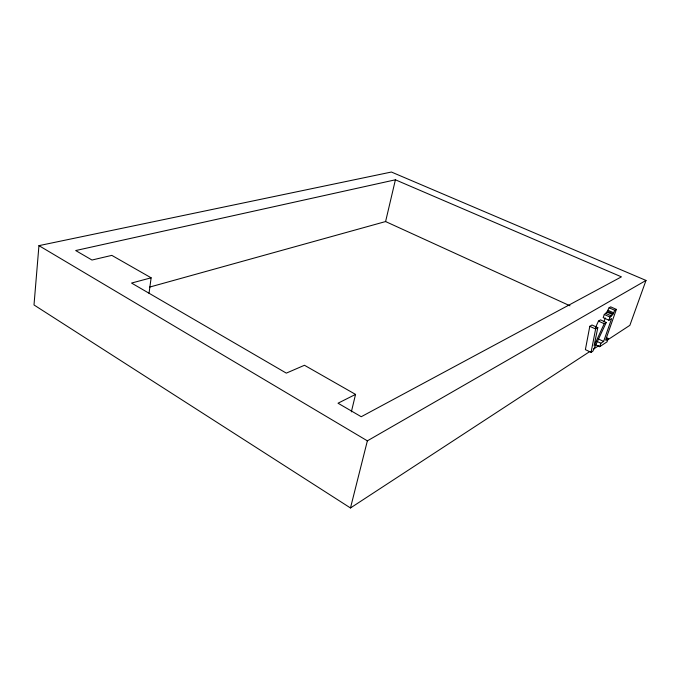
<?xml version="1.0" encoding="UTF-8"?>
<svg xmlns="http://www.w3.org/2000/svg" width="680" height="680" viewBox="0 0 680 680"><rect width="100%" height="100%" fill="white"/><g stroke="black" fill="none" stroke-linecap="round" stroke-linejoin="round"><path stroke-width="1.02" d="M606.807 340.416L629.867 325.337L646 280.432L391.416 172.031L38.947 245.642L34 304.963L350.48 507.969L589.951 351.433M149.022 293.352L151.13 277.805L111.818 255.374L91.978 260.032L75.684 250.546L395.411 179.8L621.427 276.853L361.233 416.721L338.019 403.214L355.546 394.4L304.47 365.271L286.314 373.125L131.546 283.058L151.13 277.805M606.254 322.473L604.222 323.723L594.073 345.822L597.805 327.675L592 324.998L589.798 326.324L585.387 349.639L591.073 352.342L592.866 351.169L606.254 322.473L600.525 319.855L598.476 321.087L595.399 327.794M591.073 352.342L595.62 329.018L597.805 327.675M149.523 287.122L385.594 221.552L395.411 179.8M351.348 411.868L355.546 394.4M350.48 507.969L367.37 440.844L646 280.432M606.373 337.586L608.226 338.445L605.582 340.17L616.369 309.392L610.674 306.841L609.101 307.768L606.942 312.086L604.282 314.475L603.194 317.637L608.906 320.238L611.643 318.554L603.636 341.436L600.882 343.238L599.675 346.698L594.991 344.488M603.891 321.938L605.268 317.959M608.906 320.238L610.011 317.067L612.654 314.661L614.813 310.326L616.369 309.392M608.226 338.445L607.027 341.861L599.675 346.698M593.504 349.112L598.825 345.635M609.101 307.768L614.813 310.326M608.031 310.284L613.734 312.851M607.486 311.27L613.198 313.846M606.942 312.086L612.654 314.661M605.736 313.403L611.447 315.988M604.282 314.475L610.011 317.067M385.594 221.552L569.976 305.796M598.476 321.087L604.222 323.723M589.798 326.324L595.62 329.018M598.034 338.819L603.636 341.436M597.125 341.471L600.882 343.238M38.947 245.642L367.37 440.844"/></g></svg>
